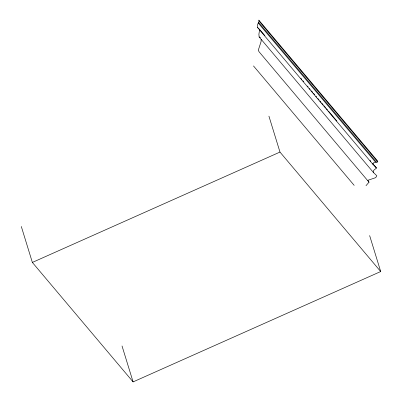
<?xml version="1.0" encoding="UTF-8"?>
<svg xmlns="http://www.w3.org/2000/svg" width="402" height="402" viewBox="0 0 402 402"><rect width="100%" height="100%" fill="white"/><g stroke="black" fill="none" stroke-linecap="round" stroke-linejoin="round"><path stroke-width="0.6" d="M372.815 164.202L257.436 27.351L257.536 24.703L259.109 21.165L258.777 20.1L377.468 160.875L377.795 161.941L373.759 162.559L372.815 164.202L376.498 168.036L373.659 170.373L373.342 172.398L376.835 175.78L375.714 177.659L367.925 180.282L369.016 182.186L365.991 185.689M261.164 39.22L261.059 41.667L258.28 50.235L259.079 51.788L369.016 182.186M257.436 27.351L259.662 29.457L258.893 34.255L259.129 36.924L373.342 172.398M32.361 262.431L279.978 152.072L380.699 271.541L133.087 381.9L32.361 262.431L21.301 226.472M259.129 36.924L260.486 37.733M259.109 21.165L377.795 161.941M258.627 22.427L376.513 162.247M258.164 22.939L375.473 162.076M259.662 29.457L264.918 35.688M300.897 78.365L301.706 79.325M302.917 80.767L303.726 81.722M307.364 86.038L308.173 86.998M309.384 88.435L310.193 89.395M311.409 90.832L312.62 92.274M313.429 93.234L314.64 94.671M315.856 96.108L316.665 97.068M317.876 98.505L319.087 99.947M319.897 100.902L321.113 102.344M321.917 103.304L323.133 104.741M323.942 105.701L325.56 107.615M326.364 108.575L327.58 110.017M328.389 110.972L336.876 121.042M370.026 160.363L370.835 161.323M372.453 163.242L376.498 168.036M253.471 65.913L354.192 185.382M369.639 235.582L380.699 271.541M268.913 116.113L279.978 152.072M122.022 345.941L133.087 381.9"/></g></svg>
